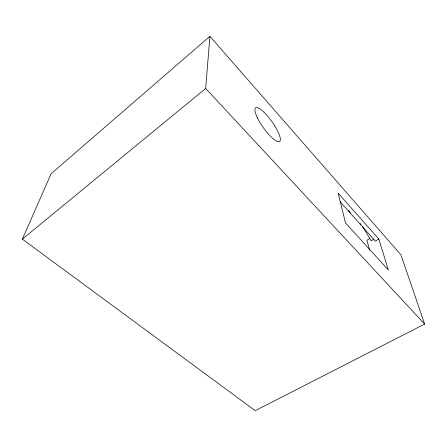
<?xml version="1.0" encoding="UTF-8"?>
<svg xmlns="http://www.w3.org/2000/svg" width="447" height="447" viewBox="0 0 447 447"><rect width="100%" height="100%" fill="white"/><g stroke="black" fill="none" stroke-linecap="round" stroke-linejoin="round"><path stroke-width="0.67" d="M22.35 239.139L205.681 88.461L209.906 36.33L400.914 254.796L424.65 324.081L255.243 410.67L22.35 239.139L51.12 173.721L209.906 36.33M369.781 238.558L366.914 240.279L369.742 250.331M374.016 239.106L371.116 240.838L362.768 226.674M378.827 239.056L388.342 270.005L345.492 222.919L338.167 193.132L378.827 239.056L375.307 241.151L340.111 201.714M205.681 88.461L424.65 324.081M348.526 210.503L350.375 212.582M360.103 223.489L361.031 224.528M257.321 117.65A20.679 5.247 54.5 0 0 279.274 141.677A20.679 5.247 54.5 0 0 266.295 114.633A20.679 5.247 54.5 0 0 257.321 117.65"/></g></svg>
